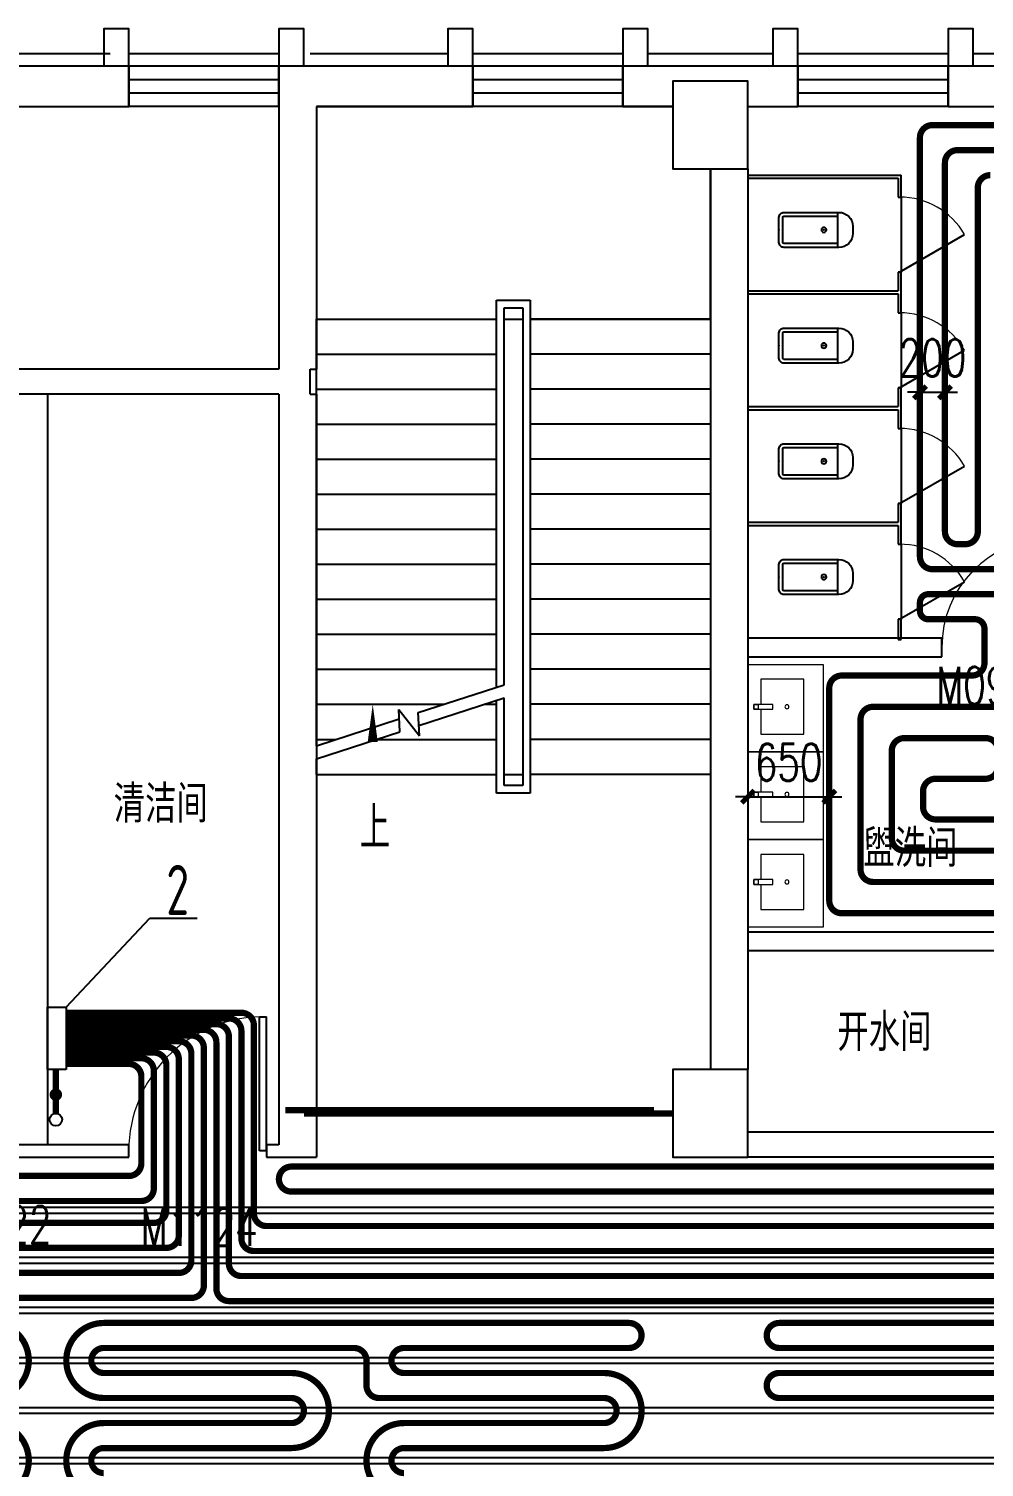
# Model space of a CAD drawing. Extents: x 2430460 to 2514560, y -608375 to -364775.
# Drawn here: x 2486032 to 2493671, y -447322 to -435823 of the extents above; entities that cross this region are included whole.
import ezdxf

# ---------------------------------------------------------------- set-up
doc = ezdxf.new("R2010")
doc.units = 0
doc.header["$LTSCALE"] = 1000
doc.header["$MEASUREMENT"] = 0
doc.linetypes.add('CENTER', pattern=[2, 1.25, -0.25, 0.25, -0.25])
doc.linetypes.add('DASH', pattern=[0.35, 0.25, -0.1])
doc.layers.add('A-FLOR-IDEN', color=7, linetype='Continuous', lineweight=20)
doc.layers.add('A-LVTRY', color=145, linetype='Continuous', lineweight=20)
for name, color, linetype in [('COLUMN', 9, 'Continuous'), ('DIM_SYMB', 3, 'Continuous'), ('EQ-采暖分集水器', 7, 'Continuous'), ('LATRINE', 6, 'Continuous'), ('LVTRY', 6, 'Continuous'), ('PIPE-地暖供', 4, 'Continuous'), ('PIPE-暖供水', 3, 'Continuous'), ('STAIR', 2, 'Continuous'), ('TH_DIM', 3, 'Continuous'), ('VPIPE-暖供水', 3, 'Continuous'), ('VPIPE-暖回水', 2, 'Continuous'), ('WALL', 9, 'Continuous'), ('WINDOW', 4, 'Continuous'), ('WINDOW_TEXT', 7, 'Continuous'), ('木龙骨', 23, 'Continuous'), ('立面', 254, 'Continuous')]:
    doc.layers.add(name, color=color, linetype=linetype)
doc.styles.add('26#标准$0$TSSD_REIN', font='Tssdeng.shx', dxfattribs={"width": 0.7, "bigfont": 'tssdchn.shx'})
doc.styles.add('_TCH_DIM', font='SIMPLEX', dxfattribs={"bigfont": 'GBCBIG'})
doc.styles.add('_TCH_DIM_T3', font='SIMPLEX', dxfattribs={"width": 0.705882, "bigfont": 'GBCBIG'})
doc.styles.add('_TCH_WINDOW', font='SIMPLEX', dxfattribs={"height": 3.5, "bigfont": 'GBCBIG'})
doc.styles.add('ROS', font='simhei.ttf', dxfattribs={"width": 0.7})
doc.dimstyles.new('_TCH_ARCH&&100', dxfattribs={"dimtxt": 297.5, "dimasz": 100, "dimexe": 250, "dimexo": 300, "dimgap": 126.25, "dimtad": 1, "dimdec": 0, "dimzin": 0, "dimdsep": 46, "dimtxsty": '_TCH_DIM_T3', "dimblk": 'ARCHTICK', "dimcen": 0.09, "dimclrt": 7, "dimazin": 2, "dimtfac": 1, "dimtdec": 0, "dimtix": 1, "dimtmove": 2, "dimatfit": 3, "dimfxl": 30, "dimtolj": 1, "dimtzin": 0, "dimarcsym": 0})

# ---------------------------------------------------------------- blocks, each defined once
blk = doc.blocks.new('A$C549865D3')
at = {"layer": 'A-LVTRY'}
for points in [[(252, 500), (252, 458), (299, 458), (299, 500)], [(299, 500), (299, 310), (252, 310), (252, 500)]]:
    blk.add_lwpolyline(points, close=True, dxfattribs=at)
blk.add_lwpolyline([(299, 430), (550, 430), (550, 0), (0, 0), (0, 430), (252, 430)], dxfattribs=at)
blk.add_circle((275, 170), 20, dxfattribs=at)
blk = doc.blocks.new('2313414')
at = {"layer": 'A-LVTRY'}
blk.add_lwpolyline([(1698294, -109163), (1698294, -108463), (1698894, -108463), (1698894, -109163)], close=True, dxfattribs=at)
at = {"layer": 'A-LVTRY', "xscale": -0.8, "yscale": 0.8, "zscale": 0.8, "rotation": 90}
blk.add_blockref('A$C549865D3', (1698741, -108582), dxfattribs=at)
blk = doc.blocks.new('$lvtry$00000200')
at = {"color": 0}
for p, q in [((-110, -40), (-110, -470)), ((100, -30), (-100, -30)), ((110, -470), (110, -40))]:
    blk.add_line(p, q, dxfattribs=at)
blk.add_lwpolyline([(100, 0), (-100, 0, 0.414214), (-140, -40), (-140, -480, 0.414214), (-30, -590), (30, -590, 0.414214), (140, -480), (140, -40, 0.414214)], format="xyb", close=True, dxfattribs=at)
blk.add_lwpolyline([(140, -470), (-140, -470)], dxfattribs=at)
blk.add_circle((0, -359), 20, dxfattribs=at)
for centre, start, end in [((-100, -40), 90, 180), ((100, -40), 0, 90)]:
    blk.add_arc(centre, 10, start, end, dxfattribs=at)
for p in [(0, 0), (0, -359)]:
    blk.add_point(p, dxfattribs=at)
blk = doc.blocks.new('_FZHK')
blk.add_lwpolyline([(-0.5, -0.5), (0.5, -0.5), (0.5, 0.5), (-0.5, 0.5)], close=True)
blk = doc.blocks.new('$WINLIB2D$00000001')
at = {"color": 0}
for points in [[(-0.5, 0.5), (-0.5, -0.5)], [(-0.5, 0.5), (0.5, 0.5)], [(0.5, -0.5), (0.5, 0.5)], [(0.5, 0.1667), (-0.5, 0.1667)], [(0.5, -0.1667), (-0.5, -0.1667)], [(-0.5, -0.5), (0.5, -0.5)]]:
    blk.add_lwpolyline(points, dxfattribs=at)
blk = doc.blocks.new('$DorLib2D$00000221')
at = {"color": 0}
for p, q in [((0.491, -0.01), (-0.04, 0.521)), ((0.509, 0.007), (-0.022, 0.538)), ((-0.509, 0.009), (-0.331, 0.187)), ((-0.491, -0.009), (-0.313, 0.169)), ((-0.491, -0.009), (-0.509, 0.009)), ((0.491, -0.01), (0.509, 0.007))]:
    blk.add_line(p, q, dxfattribs=at)
for centre, radius, start, end in [((0.505, -0.002), 0.755, 134.2734, 179.7238), ((-0.501, 0.003), 0.251, 359.7899, 47.313)]:
    blk.add_arc(centre, radius, start, end, dxfattribs=at)
blk = doc.blocks.new('$DorLib2D$00000001')
for p, q in [((0.45, 0.975), (0.5, 0.975)), ((0.45, 0), (0.45, 0.975)), ((0.5, 0), (0.5, 0.975)), ((0.5, 0), (0.45, 0))]:
    blk.add_line(p, q)
at = {"lineweight": 13}
blk.add_arc((0.475, 0), 0.975, 91.4693, 180, dxfattribs=at)
blk = doc.blocks.new('$TCHSYS$APDOOR2D')
blk.add_line((0.5, 0), (0, 0.866))
at = {"lineweight": 13}
blk.add_arc((0.5, 0), 1, 120, 180, dxfattribs=at)
blk = doc.blocks.new('A$C5D18424C')
for points in [[(3050, 27780), (3050, 28080), (2850, 28080), (2850, 27780)], [(4450, 27780), (4450, 28080), (4250, 28080), (4250, 27780)], [(5800, 27780), (5800, 28080), (5600, 28080), (5600, 27780)], [(7200, 27780), (7200, 28080), (7000, 28080), (7000, 27780)], [(8400, 27780), (8400, 28080), (8200, 28080), (8200, 27780)], [(9800, 27780), (9800, 28080), (9600, 28080), (9600, 27780)], [(2900, 27880), (1800, 27880)], [(4250, 27880), (3050, 27880)], [(5600, 27880), (4500, 27880)], [(7000, 27880), (5800, 27880)], [(8200, 27880), (7200, 27880)], [(9600, 27880), (8400, 27880)], [(10900, 27880), (9800, 27880)]]:
    blk.add_lwpolyline(points)
at = {"layer": 'DIM_SYMB'}
blk.add_lwpolyline([(5000, 21980, 0, 0, 0), (5000, 22680, 0, 80, 0), (5000, 22380, 0, 0, 0)], format="xyseb", dxfattribs=at)
at = {"layer": 'LATRINE'}
for p, q in [((8000, 26910), (9225, 26910)), ((8000, 26910), (8000, 26885)), ((9225, 26735), (9225, 26910)), ((8000, 26885), (9200, 26885)), ((9200, 26885), (9200, 26735)), ((9200, 26735), (9225, 26735)), ((9225, 26735, 400), (9225, 26135, 400)), ((9225, 26135), (9200, 26135)), ((9200, 26135), (9200, 25985)), ((9225, 25972.5), (9225, 26135)), ((8000, 25985), (9200, 25985)), ((8000, 25985), (8000, 25960)), ((8000, 25960), (9200, 25960)), ((9200, 25960), (9200, 25810)), ((9225, 25810), (9225, 25972.5)), ((9200, 25810), (9225, 25810)), ((9225, 25810, 400), (9225, 25210, 400)), ((9225, 25210), (9200, 25210)), ((9200, 25210), (9200, 25060)), ((9225, 25047.5), (9225, 25210)), ((8000, 25060), (9200, 25060)), ((8000, 25060), (8000, 25035)), ((8000, 25035), (9200, 25035)), ((9200, 25035), (9200, 24885)), ((9225, 24885), (9225, 25047.5)), ((9200, 24885), (9225, 24885)), ((9225, 24885, 400), (9225, 24285, 400)), ((9225, 24285), (9200, 24285)), ((9200, 24285), (9200, 24135)), ((9225, 24122.5), (9225, 24285)), ((8000, 24135), (9200, 24135)), ((8000, 24135), (8000, 24110)), ((8000, 24110), (9200, 24110)), ((9200, 24110), (9200, 23960)), ((9225, 23960), (9225, 24122.5)), ((9200, 23960), (9225, 23960)), ((9225, 23960, 400), (9225, 23360, 400)), ((9225, 23360), (9200, 23360)), ((9200, 23360), (9200, 23197.5)), ((9225, 23197.5), (9225, 23360)), ((9200, 23197.5), (9225, 23197.5))]:
    blk.add_line(p, q, dxfattribs=at)
at = {"layer": 'STAIR'}
for p, q in [((7400, 27460), (4550, 27460)), ((4550, 27460), (4550, 25760)), ((7700, 25760), (7700, 26960)), ((5990, 22816.6), (5990, 25910)), ((5990, 25910), (6260, 25910)), ((6260, 25910), (6260, 21970)), ((4550, 22349.2), (4550, 25760)), ((4550, 25760), (5990, 25760)), ((4550, 25760), (5990, 25760)), ((6050, 22836), (6050, 25850)), ((6050, 25850), (6200, 25850)), ((6050, 22836), (6050, 25760)), ((6050, 25760), (6200, 25760)), ((6200, 25850), (6200, 22030)), ((6200, 25760), (6200, 22120)), ((7700, 25760), (6260, 25760)), ((6260, 25760), (7700, 25760)), ((7700, 25760), (7700, 22120)), ((4550, 25480), (5990, 25480)), ((7700, 25480), (6260, 25480)), ((4550, 25200), (5990, 25200)), ((7700, 25200), (6260, 25200)), ((4550, 24920), (5990, 24920)), ((7700, 24920), (6260, 24920)), ((4550, 24640), (5990, 24640)), ((7700, 24640), (6260, 24640)), ((4550, 24360), (5990, 24360)), ((7700, 24360), (6260, 24360)), ((4550, 24080), (5990, 24080)), ((7700, 24080), (6260, 24080)), ((4550, 23800), (5990, 23800)), ((7700, 23800), (6260, 23800)), ((4550, 23520), (5990, 23520)), ((7700, 23520), (6260, 23520)), ((4550, 23240), (5990, 23240)), ((7700, 23240), (6260, 23240)), ((4550, 22960), (5990, 22960)), ((7700, 22960), (6260, 22960)), ((5363.8, 22613.3), (6050, 22836)), ((4550, 22680), (5569.4, 22680)), ((5369.2, 22509.9), (6050, 22730.9)), ((5893.3, 22680), (5990, 22680)), ((5990, 21970), (5990, 22711.4)), ((6050, 22120), (6050, 22730.9)), ((6050, 22030), (6050, 22730.9)), ((7700, 22680), (6260, 22680)), ((4550, 22349.2), (5211.9, 22564)), ((5217.2, 22460.6), (5208, 22638.8)), ((5208, 22638.8), (5373.5, 22426.8)), ((5373.5, 22426.8), (5363.8, 22613.3)), ((4550, 22244), (5217.2, 22460.6)), ((4550, 22400), (4706.7, 22400)), ((5030.6, 22400), (5990, 22400)), ((7700, 22400), (6260, 22400)), ((4550, 22120), (4550, 22244)), ((4550, 22120), (5990, 22120)), ((6050, 22120), (6200, 22120)), ((7700, 22120), (6260, 22120)), ((6260, 21970), (5990, 21970)), ((6200, 22030), (6050, 22030))]:
    blk.add_line(p, q, dxfattribs=at)
at = {"layer": 'WALL'}
for p, q in [((3050, 27780), (1600, 27780)), ((3050, 27460), (3050, 27780)), ((4450, 27780), (4250, 27780)), ((4250, 27780), (4250, 27460)), ((5800, 27780), (4450, 27780)), ((5800, 27460), (5800, 27780)), ((7700, 27780), (7000, 27780)), ((7000, 27780), (7000, 27460)), ((8400, 27780), (7700, 27780)), ((8400, 27460), (8400, 27780)), ((11650, 27780), (9600, 27780)), ((9600, 27780), (9600, 27460)), ((1600, 27460), (3050, 27460)), ((4250, 27460), (4250, 25360)), ((4550, 27460), (5800, 27460)), ((4550, 27460), (4550, 25360)), ((7000, 27460), (7400, 27460)), ((8000, 27460), (8400, 27460)), ((9600, 27460), (11650, 27460)), ((7700, 26960), (7700, 23160)), ((8000, 26960), (8000, 23160)), ((2300, 25360), (-400, 25360)), ((4250, 25360), (2300, 25360)), ((4500, 25360), (4550, 25360)), ((4500, 25160), (4500, 25360)), ((2300, 25160), (-400, 25160)), ((4250, 25160), (2300, 25160)), ((2400, 25160), (2400, 22760)), ((4250, 25160), (4250, 19160)), ((4500, 25160), (4550, 25160)), ((4550, 25160), (4550, 19060)), ((7700, 23160), (7700, 20760)), ((9550, 23210), (8000, 23210)), ((8000, 23160), (8000, 20760)), ((9550, 23060), (9550, 23210)), ((8000, 23060), (9550, 23060)), ((2400, 22760), (2400, 20260)), ((10750, 20860), (8000, 20860)), ((7700, 20760), (7700, 19760)), ((8000, 20760), (8000, 19760)), ((10600, 20710), (8000, 20710)), ((2400, 20260), (2400, 19160)), ((10750, 19260), (8000, 19260)), ((2300, 19160), (1974.9, 19160)), ((3050, 19160), (2300, 19160)), ((3050, 19060), (3050, 19160)), ((4250, 19160), (4150, 19160)), ((4150, 19160), (4150, 19060)), ((1974.9, 19060), (2300, 19060)), ((2300, 19060), (3050, 19060)), ((4150, 19060), (4550, 19060)), ((10750, 19060), (8000, 19060))]:
    blk.add_line(p, q, dxfattribs=at)
at = {"layer": 'A-LVTRY'}
for p in [(-1690293.5, 131462.2), (-1690293.5, 130762.2), (-1690293.5, 130062.2)]:
    blk.add_blockref('2313414', p, dxfattribs=at)
at = {"layer": 'COLUMN', "yscale": 600, "zscale": 600, "rotation": 90}
for p, xscale in [((7700, 27310), 700), ((7700, 19410), 699.9999999129213)]:
    blk.add_blockref('_FZHK', p, dxfattribs=dict(at, xscale=xscale))
at = {"layer": 'LATRINE', "xscale": 600, "yscale": 600, "zscale": 25, "rotation": 270}
for p in [(9212.5, 26435), (9212.5, 25510), (9212.5, 24585), (9212.5, 23660)]:
    blk.add_blockref('$TCHSYS$APDOOR2D', p, dxfattribs=at)
at = {"layer": 'LVTRY', "extrusion": (0, 0, -1), "zscale": -1, "rotation": 270}
for p in [(-8247.8, 26472.5, 0), (-8247.8, 25547.5, 0), (-8247.8, 24622.5, 0), (-8247.8, 23697.5, 0)]:
    blk.add_blockref('$lvtry$00000200', p, dxfattribs=at)
at = {"layer": 'WINDOW', "xscale": 1200, "yscale": 320, "zscale": 1200}
for p, rotation in [((3650, 27620), 180), ((6400, 27620), 180), ((9000, 27620), 180.0000000000051)]:
    blk.add_blockref('$WINLIB2D$00000001', p, dxfattribs=dict(at, rotation=rotation))
at = {"layer": 'WINDOW'}
ref = blk.add_blockref('$DorLib2D$00000001', (10000, 23135), dxfattribs=dict(at, xscale=-900, yscale=-900, zscale=-900, rotation=180.0000000000262))
ref.add_attrib('A', 'M0924', (9505, 22681.4), dxfattribs={"layer": 'WINDOW_TEXT', "height": 297.5, "style": '_TCH_WINDOW', "width": 0.705882})
ref = blk.add_blockref('$DorLib2D$00000001', (3600, 19110), dxfattribs=dict(at, xscale=-1100, yscale=-1100, zscale=-1100, rotation=180))
ref.add_attrib('A', 'M1124', (3145, 18351.5), dxfattribs={"layer": 'WINDOW_TEXT', "height": 297.5, "style": '_TCH_WINDOW', "width": 0.705882})
ref = blk.add_blockref('$DorLib2D$00000221', (1574.9, 19110), dxfattribs=dict(at, xscale=800, yscale=800, zscale=800, rotation=180))
ref.add_attrib('A', 'YFM1022', (1170.8, 18371.7), dxfattribs={"layer": 'WINDOW_TEXT', "height": 297.5, "style": '_TCH_WINDOW', "width": 0.705882})
at = {"layer": 'A-FLOR-IDEN', "style": 'ROS', "width": 0.7}
for s, p in [('清洁间', (2929.1, 21762.7)), ('盥洗间', (8922.5, 21408.3)), ('开水间', (8714.2, 19937.8))]:
    blk.add_text(s, height=262.87, dxfattribs=at).set_placement(p)
at = {"layer": 'DIM_SYMB', "color": 7, "style": '_TCH_DIM'}
blk.add_text('上', height=337.6, dxfattribs=at).set_placement((4895.7, 21525))
blk = doc.blocks.new('_ArchTick')
at = {"color": 0, "linetype": 'ByBlock', "const_width": 0.4}
blk.add_lwpolyline([(-0.5, -0.5), (0.5, 0.5)], dxfattribs=at)
blk = doc.blocks.new('*D646')
at = {"layer": 'Defpoints', "color": 0, "transparency": 16777216}
for p in [(2493157, -438605), (2493357, -438605), (2493357, -438729)]:
    blk.add_point(p, dxfattribs=at)
at = {"layer": 'TH_DIM', "color": 0, "lineweight": -2, "transparency": 16777216}
for p, q in [((2493157, -438729), (2493057, -438729)), ((2493157, -438729), (2493357, -438729)), ((2493357, -438729), (2493457, -438729)), ((2493157, -438905), (2493157, -438979)), ((2493357, -438905), (2493357, -438979))]:
    blk.add_line(p, q, dxfattribs=at)
at = {"layer": 'TH_DIM', "color": 0, "lineweight": -2, "transparency": 16777216, "xscale": 100, "yscale": 100, "zscale": 100}
blk.add_blockref('_ArchTick', (2493157, -438729), dxfattribs=at)
at = {"layer": 'TH_DIM', "color": 0, "lineweight": -2, "transparency": 16777216, "xscale": 100, "yscale": 100, "zscale": 100, "rotation": 180}
blk.add_blockref('_ArchTick', (2493357, -438729), dxfattribs=at)
at = {"layer": 'TH_DIM', "color": 7, "transparency": 16777216, "insert": (2493257, -438454), "char_height": 297.5, "attachment_point": 5, "style": '_TCH_DIM_T3'}
blk.add_mtext('\\A1;200', dxfattribs=at)
blk = doc.blocks.new('*D651')
at = {"layer": 'Defpoints', "color": 0, "transparency": 16777216}
for p in [(2491782, -441807), (2492432, -441807), (2492432, -441962)]:
    blk.add_point(p, dxfattribs=at)
at = {"layer": 'TH_DIM', "color": 0, "lineweight": -2, "transparency": 16777216}
for p, q in [((2491782, -441962), (2491682, -441962)), ((2491782, -441962), (2492432, -441962)), ((2492432, -441962), (2492532, -441962)), ((2491782, -442107), (2491782, -442212)), ((2492432, -442107), (2492432, -442212))]:
    blk.add_line(p, q, dxfattribs=at)
at = {"layer": 'TH_DIM', "color": 0, "lineweight": -2, "transparency": 16777216, "xscale": 100, "yscale": 100, "zscale": 100}
blk.add_blockref('_ArchTick', (2491782, -441962), dxfattribs=at)
at = {"layer": 'TH_DIM', "color": 0, "lineweight": -2, "transparency": 16777216, "xscale": 100, "yscale": 100, "zscale": 100, "rotation": 180}
blk.add_blockref('_ArchTick', (2492432, -441962), dxfattribs=at)
at = {"layer": 'TH_DIM', "color": 7, "transparency": 16777216, "insert": (2492107, -441687), "char_height": 297.5, "attachment_point": 5, "style": '_TCH_DIM_T3'}
blk.add_mtext('\\A1;650', dxfattribs=at)
blk = doc.blocks.new('*D653')
at = {"layer": 'Defpoints', "color": 0, "transparency": 16777216}
for p in [(2493157, -438605), (2493357, -438605), (2493357, -438729)]:
    blk.add_point(p, dxfattribs=at)
at = {"layer": 'TH_DIM', "color": 0, "lineweight": -2, "transparency": 16777216}
for p, q in [((2493157, -438729), (2493057, -438729)), ((2493157, -438729), (2493357, -438729)), ((2493357, -438729), (2493457, -438729)), ((2493157, -438905), (2493157, -438979)), ((2493357, -438905), (2493357, -438979))]:
    blk.add_line(p, q, dxfattribs=at)
at = {"layer": 'TH_DIM', "color": 0, "lineweight": -2, "transparency": 16777216, "xscale": 100, "yscale": 100, "zscale": 100}
blk.add_blockref('_ArchTick', (2493157, -438729), dxfattribs=at)
at = {"layer": 'TH_DIM', "color": 0, "lineweight": -2, "transparency": 16777216, "xscale": 100, "yscale": 100, "zscale": 100, "rotation": 180}
blk.add_blockref('_ArchTick', (2493357, -438729), dxfattribs=at)
at = {"layer": 'TH_DIM', "color": 7, "transparency": 16777216, "insert": (2493257, -438454), "char_height": 297.5, "attachment_point": 5, "style": '_TCH_DIM_T3'}
blk.add_mtext('\\A1;200', dxfattribs=at)
blk = doc.blocks.new('*D658')
at = {"layer": 'Defpoints', "color": 0, "transparency": 16777216}
for p in [(2491782, -441807), (2492432, -441807), (2492432, -441962)]:
    blk.add_point(p, dxfattribs=at)
at = {"layer": 'TH_DIM', "color": 0, "lineweight": -2, "transparency": 16777216}
for p, q in [((2491782, -441962), (2491682, -441962)), ((2491782, -441962), (2492432, -441962)), ((2492432, -441962), (2492532, -441962)), ((2491782, -442107), (2491782, -442212)), ((2492432, -442107), (2492432, -442212))]:
    blk.add_line(p, q, dxfattribs=at)
at = {"layer": 'TH_DIM', "color": 0, "lineweight": -2, "transparency": 16777216, "xscale": 100, "yscale": 100, "zscale": 100}
blk.add_blockref('_ArchTick', (2491782, -441962), dxfattribs=at)
at = {"layer": 'TH_DIM', "color": 0, "lineweight": -2, "transparency": 16777216, "xscale": 100, "yscale": 100, "zscale": 100, "rotation": 180}
blk.add_blockref('_ArchTick', (2492432, -441962), dxfattribs=at)
at = {"layer": 'TH_DIM', "color": 7, "transparency": 16777216, "insert": (2492107, -441687), "char_height": 297.5, "attachment_point": 5, "style": '_TCH_DIM_T3'}
blk.add_mtext('\\A1;650', dxfattribs=at)

msp = doc.modelspace()

# ---------------------------------------------------------------- hatches: boundary and pattern name
at = {"layer": 'VPIPE-暖回水', "linetype": 'DASH'}
msp.add_hatch(color=256, dxfattribs=at).paths.add_polyline_path([(2486298.3, -444343.3), (2486297.2, -444332.9), (2486294, -444322.9), (2486288.8, -444313.9), (2486281.8, -444306.1), (2486273.3, -444300), (2486263.8, -444295.7), (2486253.5, -444293.5), (2486243.1, -444293.5), (2486232.9, -444295.7), (2486223.3, -444300), (2486214.8, -444306.1), (2486207.9, -444313.9), (2486202.6, -444322.9), (2486199.4, -444332.9), (2486198.3, -444343.3), (2486199.4, -444353.7), (2486202.6, -444363.6), (2486207.9, -444372.7), (2486214.8, -444380.4), (2486223.3, -444386.6), (2486232.9, -444390.8), (2486243.1, -444393), (2486253.5, -444393), (2486263.8, -444390.8), (2486273.3, -444386.6), (2486281.8, -444380.4), (2486288.8, -444372.7), (2486294, -444363.6), (2486297.2, -444353.7)])

# ---------------------------------------------------------------- linework, layer by layer
for p, q in [((2486332, -443643.3), (2487000.2, -442933.4)), ((2486332, -443643.3), (2487000.2, -442933.4)), ((2487000.2, -442933.4), (2487378.3, -442933.4)), ((2487000.2, -442933.4), (2487378.3, -442933.4))]:
    msp.add_line(p, q)
at = {"layer": 'EQ-采暖分集水器'}
for p, q in [((2486182, -444143.3), (2486182, -443643.3)), ((2486182, -443643.3), (2486332, -443643.3)), ((2486182, -444143.3), (2486182, -443643.3)), ((2486182, -443643.3), (2486332, -443643.3)), ((2486182, -444143.3), (2486182, -443643.3)), ((2486182, -443643.3), (2486332, -443643.3)), ((2486182, -444143.3), (2486182, -443643.3)), ((2486182, -443643.3), (2486332, -443643.3)), ((2486332, -443643.3), (2486332, -444143.3)), ((2486332, -443643.3), (2486332, -444143.3)), ((2486332, -443643.3), (2486332, -444143.3)), ((2486332, -443643.3), (2486332, -444143.3)), ((2486332, -444143.3), (2486182, -444143.3)), ((2486332, -444143.3), (2486182, -444143.3)), ((2486332, -444143.3), (2486182, -444143.3)), ((2486332, -444143.3), (2486182, -444143.3))]:
    msp.add_line(p, q, dxfattribs=at)
at = {"layer": 'PIPE-地暖供', "const_width": 50}
for points in [[(2494182, -436593.3), (2493257, -436593.3, 0.4142136), (2493157, -436693.3), (2493157, -440043.3, 0.4142136), (2493257, -440143.3), (2493782, -440143.3, 0.4142136)], [(2493719.5, -436993.3, 0.4142136), (2493619.5, -437093.3), (2493619.5, -439843.3, -0.4142136), (2493519.5, -439943.3), (2493457, -439943.3, -0.4142136), (2493357, -439843.3), (2493357, -436893.3, -0.4142136), (2493457, -436793.3), (2493982, -436793.3, -0.4142136)], [(2493982, -440343.3), (2493223.7, -440343.3, 0.4142136), (2493157, -440409.9), (2493157, -440476.6, 0.4142136), (2493223.7, -440543.3), (2493597.7, -440543.3, -0.4142136), (2493672.7, -440618.3), (2493672.7, -440893.3, -0.4142136), (2493572.7, -440993.3), (2492532, -440993.3, 0.4142136), (2492432, -441093.3), (2492432, -442793.3, 0.4142136), (2492532, -442893.3), (2494582, -442893.3, -0.4142136)], [(2494582, -442643.3), (2492782, -442643.3, -0.4142136), (2492682, -442543.3), (2492682, -441343.3, -0.4142136), (2492782, -441243.3), (2493932, -441243.3, -0.4142136)], [(2493782, -441593.3, 0.4142136), (2493682, -441493.3), (2493032, -441493.3, 0.4142136), (2492932, -441593.3), (2492932, -442293.3, 0.4142136), (2493032, -442393.3), (2494182, -442393.3, 0.4142136)], [(2493932, -442143.3), (2493282, -442143.3, -0.4142136), (2493182, -442043.3), (2493182, -441918.3, -0.4142136), (2493282, -441818.3), (2493682, -441818.3, 0.4142136), (2493782, -441718.3)], [(2495832, -445393.3), (2487932, -445393.3, -0.4142136), (2487832, -445293.3), (2487832, -443788.7, 0.4142136), (2487732, -443688.7), (2486332, -443688.7)], [(2486332, -443734.2), (2487632, -443734.2, -0.4142136), (2487732, -443834.2), (2487732, -445493.3, 0.4142136), (2487832, -445593.3), (2496082, -445593.3, 0.4142136)], [(2496332, -445793.3), (2487732, -445793.3, -0.4142136), (2487632, -445693.3), (2487632, -443879.6, 0.4142136), (2487532, -443779.6), (2486332, -443779.6)], [(2486332, -443825.1), (2487432, -443825.1, -0.4142136), (2487532, -443925.1), (2487532, -445893.3, 0.4142136), (2487632, -445993.3), (2496332, -445993.3, -0.4142136)], [(2486332, -443870.5), (2487332, -443870.5, -0.4142136), (2487432, -443970.5), (2487432, -445868.3, -0.4142136), (2487332, -445968.3), (2477831.9, -445968.3, -0.4142136)], [(2478031.9, -445768.3), (2487232, -445768.3, 0.4142136), (2487332, -445668.3), (2487332, -444016, 0.4142136), (2487232, -443916), (2486332, -443916)], [(2486332, -443961.5), (2487132, -443961.5, -0.4142136), (2487232, -444061.5), (2487232, -445468.3, -0.4142136), (2487132, -445568.3), (2480232, -445568.3, -0.4142136)], [(2480432, -445368.3), (2487032, -445368.3, 0.4142136), (2487132, -445268.3), (2487132, -444106.9, 0.4142136), (2487032, -444006.9), (2486332, -444006.9)], [(2486332, -444052.4), (2486932, -444052.4, -0.4142136), (2487032, -444152.4), (2487032, -445093.3, -0.4142136), (2486932, -445193.3), (2482932, -445193.3, -0.4142136)], [(2483132, -444993.3), (2486832, -444993.3, 0.4142136), (2486932, -444893.3), (2486932, -444197.8, 0.4142136), (2486832, -444097.8), (2486332, -444097.8)], [(2495832, -444918.3), (2488132, -444918.3, 0.4142136), (2488032, -445018.3), (2488032, -445018.3, 0.4142136), (2488132, -445118.3), (2495832, -445118.3, -0.4142136)], [(2485732, -446168.3, -0.4142136), (2486032, -446468.3, -0.4142136), (2485732, -446768.3)], [(2486632, -447568.3, -0.4142136), (2486332, -447268.3, -0.4142136), (2486632, -446968.3), (2488132, -446968.3, 0.4142136), (2488232, -446868.3, 0.4142136), (2488132, -446768.3), (2486632, -446768.3, -0.4142136), (2486332, -446468.3, -0.4142136), (2486632, -446168.3), (2490831.4, -446168.3, -0.4142136), (2490931.4, -446268.3), (2490931.4, -446268.3, -0.4142136), (2490831.4, -446368.3), (2489032, -446368.3, 0.4142136), (2488932, -446468.3), (2488932, -446468.3, 0.4142136), (2489032, -446568.3), (2490632, -446568.3, -0.4142136), (2490932, -446868.3, -0.4142136), (2490632, -447168.3), (2489032, -447168.3, 0.4142136), (2488932, -447268.3, 0.4142136), (2489032, -447368.3)], [(2496332, -446168.3), (2492032, -446168.3, 0.4142136), (2491932, -446268.3), (2491932, -446268.3, 0.4142136), (2492032, -446368.3), (2496332, -446368.3, -0.4142136)], [(2489032, -447568.3, -0.4142136), (2488732, -447268.3, -0.4142136), (2489032, -446968.3), (2490632, -446968.3, 0.4142136), (2490732, -446868.3, 0.4142136), (2490632, -446768.3), (2488832, -446768.3, -0.4142136), (2488732, -446668.3), (2488732, -446468.3, 0.4142136), (2488632, -446368.3), (2486632, -446368.3, 0.4142136), (2486532, -446468.3, 0.4142136), (2486632, -446568.3), (2488132, -446568.3, -0.4142136), (2488432, -446868.3, -0.4142136), (2488132, -447168.3), (2486632, -447168.3, 0.4142136), (2486532, -447268.3, 0.4142136), (2486632, -447368.3)], [(2496332, -446568.3), (2492032, -446568.3, 0.4142136), (2491932, -446668.3), (2491932, -446668.3, 0.4142136), (2492032, -446768.3), (2496582, -446768.3, 0.4142136)], [(2485732, -446968.3, -0.4142136), (2486032, -447268.3, -0.4142136), (2485732, -447568.3)]]:
    msp.add_lwpolyline(points, format="xyb", dxfattribs=at)
at = {"layer": 'PIPE-暖供水', "linetype": 'Continuous', "const_width": 50}
msp.add_lwpolyline([(2486248.3, -444493.3), (2486248.3, -444143.3)], dxfattribs=at)
at = {"layer": 'VPIPE-暖供水', "linetype": 'Continuous'}
msp.add_circle((2486248.3, -444543.3), 50, dxfattribs=at)
at = {"layer": '木龙骨', "color": 253}
for points in [[(2443182, -445243.3), (2499582, -445243.3), (2499582, -445293.3), (2443182, -445293.3)], [(2443182, -445643.3), (2499582, -445643.3), (2499582, -445693.3), (2443182, -445693.3)], [(2443182, -446043.3), (2499582, -446043.3), (2499582, -446093.3), (2443182, -446093.3)], [(2443182, -446443.3), (2499582, -446443.3), (2499582, -446493.3), (2443182, -446493.3)], [(2443182, -446843.3), (2499582, -446843.3), (2499582, -446893.3), (2443182, -446893.3)], [(2443182, -447243.3), (2499582, -447243.3), (2499582, -447293.3), (2443182, -447293.3)]]:
    msp.add_lwpolyline(points, dxfattribs=at)
at = {"layer": '立面', "linetype": 'CENTER', "const_width": 50}
for points in [[(2488082, -444468.3), (2491032, -444468.3)], [(2488082, -444468.3), (2491032, -444468.3)], [(2488232, -444493.3), (2491182, -444493.3)], [(2488232, -444493.3), (2491182, -444493.3)], [(2488232, -444493.3), (2491182, -444493.3)]]:
    msp.add_lwpolyline(points, dxfattribs=at)

# ---------------------------------------------------------------- block references
msp.add_blockref('A$C5D18424C', (2483782, -463903.3))

# ---------------------------------------------------------------- texts
at = {"insert": (2487131.7, -442906.7), "char_height": 400, "width": 1509.222, "attachment_point": 7, "style": '26#标准$0$TSSD_REIN'}
msp.add_mtext('2', dxfattribs=at)
msp.add_mtext('2', dxfattribs=at)

# ---------------------------------------------------------------- dimensions: what is measured, and where the dimension line sits
at = {"layer": 'TH_DIM'}
for p1, p2, distance, picture, middle in [((2493157, -438605.4), (2493357, -438605.4), -123.8, '*D646', (2493257, -438454.1)), ((2493157, -438605.4), (2493357, -438605.4), -123.8, '*D653', (2493257, -438454.1)), ((2491782, -441807.3), (2492432, -441807.3), -155.1, '*D651', (2492107, -441687.4)), ((2491782, -441807.3), (2492432, -441807.3), -155.1, '*D658', (2492107, -441687.4))]:
    dim = msp.add_aligned_dim(p1=p1, p2=p2, distance=distance, dimstyle='_TCH_ARCH&&100', dxfattribs=at)
    dim.commit()
    dim.dimension.update_dxf_attribs({"geometry": picture, "text_midpoint": middle})

doc.saveas('drawing.dxf')
